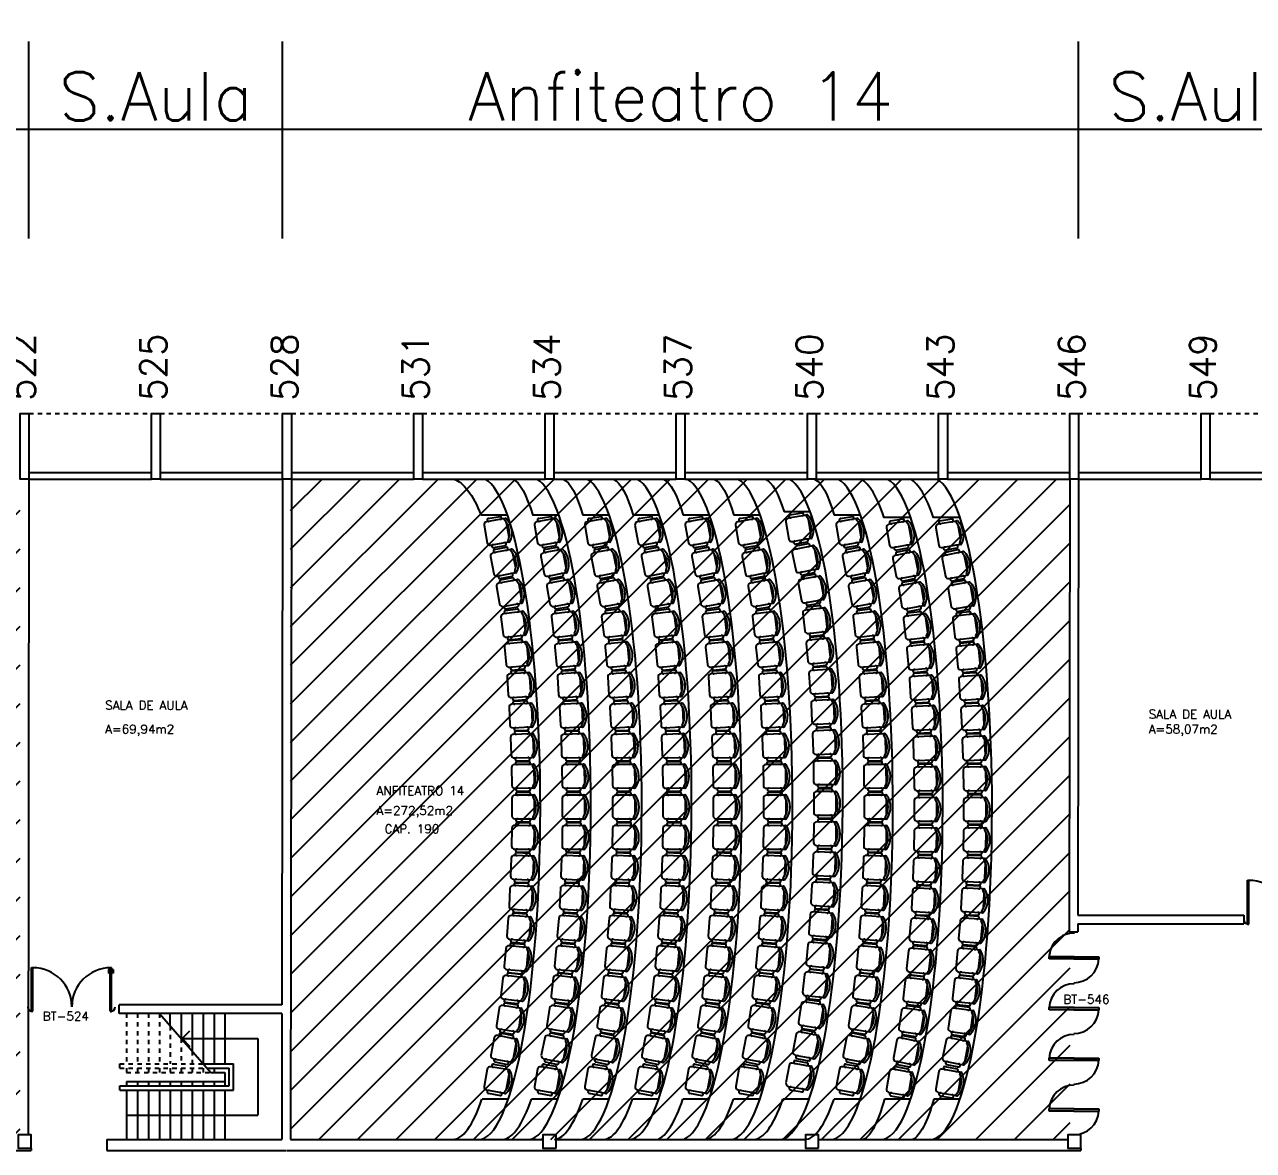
# Model space of a CAD drawing. Extents: x 34 to 586, y 527 to 658.
# Drawn here: x 91.08 to 119.17, y 597.07 to 622.81 of the extents above; entities that cross this region are included whole.
import ezdxf

# ---------------------------------------------------------------- set-up
doc = ezdxf.new("R2010")
doc.units = 0
doc.header["$LTSCALE"] = 0.02
doc.header["$MEASUREMENT"] = 0
doc.header["$PDMODE"] = 98
doc.linetypes.add('HIDDEN2', pattern=[0.1875, 0.125, -0.0625])
doc.layers.get('0').update_dxf_attribs({"linetype": 'CONTINUOUS'})
doc.layers.get('DEFPOINTS').update_dxf_attribs({"linetype": 'CONTINUOUS'})
for name, color, linetype in [('ALV', 2, 'CONTINUOUS'), ('AR-EST-CNC-IDE', 2, 'CONTINUOUS'), ('AREA', 2, 'CONTINUOUS'), ('ESC', 1, 'CONTINUOUS'), ('ESQ', 2, 'CONTINUOUS'), ('ESTR', 3, 'CONTINUOUS'), ('LAYOUT-ANF', 1, 'CONTINUOUS'), ('PORTA', 2, 'CONTINUOUS'), ('PROJ', 1, 'HIDDEN2'), ('TEXTO', 2, 'CONTINUOUS'), ('TEXTO-CENTRO-CUSTO', 2, 'CONTINUOUS'), ('TEXTO-ENDEREÇO', 2, 'CONTINUOUS')]:
    doc.layers.add(name, color=color, linetype=linetype)
doc.styles.add('1', font='romans.shx', dxfattribs={"height": 1.1})
doc.styles.add('NOPILAR', font='simplex.shx', dxfattribs={"height": 0.6})
doc.styles.add('UNB-100', font='simplex.shx', dxfattribs={"height": 0.2})
doc.styles.add('UNB-100-1', font='simplex.shx', dxfattribs={"height": 0.2})
doc.dimstyles.new('1-600', dxfattribs={"dimtxt": 1.1, "dimasz": 2.5, "dimexe": 2, "dimexo": 4, "dimgap": 0.2, "dimtad": 1, "dimdec": 0, "dimzin": 4, "dimdsep": 46, "dimlunit": 6, "dimtxsty": '1', "dimblk1": 'NONE', "dimblk2": 'NONE', "dimsah": 1, "dimcen": 0, "dimclrd": 2, "dimclre": 2, "dimclrt": 2, "dimadec": 0, "dimazin": 0, "dimtfac": 1, "dimtdec": 0, "dimtmove": 2, "dimatfit": 3, "dimldrblk": 'NONE', "dimfxl": 1, "dimtolj": 1, "dimtzin": 0, "dimarcsym": 0})

# ---------------------------------------------------------------- blocks, each defined once
blk = doc.blocks.new('A$C4811567E')
at = {"layer": 'ESQ'}
for p, q in [((0.57, 4.07), (0, 4.07)), ((0, 4.02), (0, 4.07)), ((0.57, 4.02), (0, 4.02)), ((0.567, 4.071), (1.137, 4.071)), ((0.567, 4.021), (1.137, 4.021)), ((1.137, 4.071), (1.137, 4.021)), ((0.57, 2.909), (0, 2.909)), ((0, 2.859), (0, 2.909)), ((0.57, 2.859), (0, 2.859)), ((0.567, 2.91), (1.137, 2.91)), ((0.567, 2.86), (1.137, 2.86)), ((1.137, 2.91), (1.137, 2.86)), ((0.57, 1.752), (0, 1.752)), ((0, 1.702), (0, 1.752)), ((0.57, 1.702), (0, 1.702)), ((0.567, 1.754), (1.137, 1.754)), ((0.567, 1.704), (1.137, 1.704)), ((1.137, 1.754), (1.137, 1.704)), ((0.57, 0.593), (0, 0.593)), ((0, 0.543), (0, 0.593)), ((0.567, 0.594), (1.137, 0.594)), ((1.137, 0.594), (1.137, 0.544)), ((0.57, 0.543), (0, 0.543)), ((0.567, 0.544), (1.137, 0.544))]:
    blk.add_line(p, q, dxfattribs=at)
for centre, radius, start, end in [((0.57, 4.044), 0.569, 89.2432, 179.2432), ((0.566, 4.048), 0.571, 269.7203, 357.2739), ((0.571, 2.882), 0.571, 89.7203, 177.2739), ((0.566, 2.887), 0.571, 269.7203, 357.2739), ((0.571, 1.725), 0.571, 89.7203, 177.2739), ((0.566, 1.731), 0.571, 269.7203, 357.2739), ((0.571, 0.566), 0.571, 89.7203, 177.2739), ((0.566, 0.571), 0.571, 269.7203, 357.2739)]:
    blk.add_arc(centre, radius, start, end, dxfattribs=at)
blk = doc.blocks.new('ESCB-TTN')
at = {"color": 1, "linetype": 'HIDDEN2'}
for p, q in [((-3.549, 2.894), (-3.549, 1.746)), ((-3.299, 2.894), (-3.299, 1.746)), ((-3.049, 2.894), (-3.049, 1.746)), ((-2.799, 2.894), (-2.799, 1.746)), ((-2.549, 2.607), (-2.549, 1.746)), ((-2.299, 2.32), (-2.299, 1.746)), ((-2.049, 2.033), (-2.049, 1.746)), ((-3.702, 1.646), (-3.702, 1.746)), ((-3.702, 1.746), (-1.799, 1.746)), ((-3.702, 1.646), (-1.712, 1.646)), ((-3.549, 1.646), (-3.549, 1.546)), ((-3.549, 1.546), (-1.625, 1.546)), ((-3.299, 1.646), (-3.299, 1.546)), ((-3.049, 1.646), (-3.049, 1.546)), ((-2.799, 1.646), (-2.799, 1.546))]:
    blk.add_line(p, q, dxfattribs=at)
at = {"color": 1}
for p, q in [((-2.799, 2.894), (-1.625, 1.546)), ((-2.549, 2.607), (-2.549, 2.894)), ((-2.299, 2.894), (-2.299, 2.32)), ((-2.049, 2.894), (-2.049, 2.033)), ((-1.799, 2.894), (-1.799, 1.746)), ((-1.549, 2.894), (-1.549, 1.746)), ((-1.299, 2.894), (-1.299, 1.746)), ((-1.799, 1.746), (-1.102, 1.746)), ((-1.102, 1.143), (-1.102, 1.746)), ((-2.549, 1.646), (-2.549, 1.546)), ((-2.299, 1.646), (-2.299, 1.546)), ((-2.049, 1.646), (-2.049, 1.546)), ((-1.799, 1.646), (-1.799, 1.546)), ((-1.712, 1.646), (-1.202, 1.646)), ((-1.625, 1.546), (-1.299, 1.546)), ((-1.549, 1.646), (-1.549, 1.546)), ((-1.299, 1.546), (-1.299, 1.243)), ((-1.202, 1.243), (-1.202, 1.646)), ((-3.702, 1.243), (-1.202, 1.243)), ((-3.702, 1.143), (-3.702, 1.243)), ((-3.702, 1.143), (-1.102, 1.143)), ((-3.549, 1.343), (-3.057, 1.343)), ((-3.549, 1.343), (-3.549, 1.243)), ((-3.549, 1.143), (-3.549, -0.007)), ((-3.299, 1.343), (-3.299, 1.243)), ((-3.299, 1.143), (-3.299, -0.007)), ((-3.057, 1.343), (-2.271, 1.343)), ((-3.049, 1.343), (-3.049, 1.243)), ((-3.049, 1.143), (-3.049, -0.007)), ((-2.799, 1.343), (-2.799, 1.243)), ((-2.799, 1.143), (-2.799, -0.007)), ((-2.549, 1.343), (-2.549, 1.243)), ((-2.549, 1.143), (-2.549, -0.007)), ((-2.336, 1.343), (-2.059, 1.343)), ((-2.299, 1.343), (-2.299, 1.243)), ((-2.299, 1.143), (-2.299, -0.007)), ((-2.059, 1.343), (-1.299, 1.343)), ((-2.049, 1.343), (-2.049, 1.243)), ((-2.049, 1.143), (-2.049, -0.007)), ((-1.799, 1.343), (-1.799, 1.243)), ((-1.799, 1.143), (-1.799, -0.007)), ((-1.549, 1.343), (-1.549, 1.243)), ((-1.549, 1.143), (-1.549, -0.007)), ((-1.299, 1.143), (-1.299, -0.007))]:
    blk.add_line(p, q, dxfattribs=at)
at = {"layer": 'ESC'}
for p, q in [((-2.275, 2.32), (-2.099, 2.497)), ((-2.275, 2.32), (-0.549, 2.32)), ((-2.275, 2.32), (-2.099, 2.143)), ((-0.549, 2.32), (-0.549, 0.568)), ((-3.549, 0.568), (-0.549, 0.568))]:
    blk.add_line(p, q, dxfattribs=at)
blk = doc.blocks.new('PTDP-TTN')
for p, q in [((0.084, 0.9), (0.115, 0.9)), ((0.084, -0.1), (0.084, 0.9)), ((0.114, -0.1), (0.114, 0.9)), ((1.884, 0.9), (1.914, 0.9)), ((1.884, -0.1), (1.884, 0.9)), ((1.914, -0.1), (1.914, 0.9)), ((0.084, -0.1), (0.115, -0.1)), ((1.885, -0.101), (1.915, -0.101))]:
    blk.add_line(p, q)
for centre, radius, start, end in [((0.114, 0.006), 0.892, 0, 90), ((1.899, 0.006), 0.892, 90, 180), ((0.098, 0), 0.098, 180, 270), ((1.896, -0.001), 0.0991, 271.7192, 0)]:
    blk.add_arc(centre, radius, start, end)
blk = doc.blocks.new('*D55')
at = {"layer": 'DEFPOINTS', "color": 0, "transparency": 16777216}
for p in [(120.976, 620.42), (115.176, 613.92), (120.976, 613.92)]:
    blk.add_point(p, dxfattribs=at)
at = {"layer": 'TEXTO-CENTRO-CUSTO', "color": 2, "lineweight": -2, "transparency": 16777216}
for p, q in [((120.976, 617.92), (120.976, 622.42)), ((115.176, 620.42), (120.976, 620.42))]:
    blk.add_line(p, q, dxfattribs=at)
at = {"layer": 'TEXTO-CENTRO-CUSTO', "color": 2, "transparency": 16777216, "insert": (118.076, 621.17), "char_height": 1.1, "attachment_point": 5, "style": '1'}
blk.add_mtext('\\A1;S.Aula', dxfattribs=at)
blk = doc.blocks.new('_NONE')
at = {"color": 0, "linetype": 'ByBlock'}
blk.add_circle((0, 0), 0.25, dxfattribs=at)
blk = doc.blocks.new('*D56')
at = {"layer": 'DEFPOINTS', "color": 0, "transparency": 16777216}
for p in [(115.176, 620.42), (96.976, 613.92), (115.176, 613.92)]:
    blk.add_point(p, dxfattribs=at)
at = {"layer": 'TEXTO-CENTRO-CUSTO', "color": 2, "lineweight": -2, "transparency": 16777216}
for p, q in [((115.176, 617.92), (115.176, 622.42)), ((96.976, 620.42), (115.176, 620.42))]:
    blk.add_line(p, q, dxfattribs=at)
at = {"layer": 'TEXTO-CENTRO-CUSTO', "color": 2, "transparency": 16777216, "insert": (106.076, 621.17), "char_height": 1.1, "attachment_point": 5, "style": '1'}
blk.add_mtext('\\A1;Anfiteatro 14', dxfattribs=at)
blk = doc.blocks.new('*D57')
at = {"layer": 'DEFPOINTS', "color": 0, "transparency": 16777216}
for p in [(96.976, 620.42), (91.176, 613.92), (96.976, 613.92)]:
    blk.add_point(p, dxfattribs=at)
at = {"layer": 'TEXTO-CENTRO-CUSTO', "color": 2, "lineweight": -2, "transparency": 16777216}
for p, q in [((96.976, 617.92), (96.976, 622.42)), ((91.176, 620.42), (96.976, 620.42))]:
    blk.add_line(p, q, dxfattribs=at)
at = {"layer": 'TEXTO-CENTRO-CUSTO', "color": 2, "transparency": 16777216, "insert": (94.076, 621.17), "char_height": 1.1, "attachment_point": 5, "style": '1'}
blk.add_mtext('\\A1;S.Aula', dxfattribs=at)
blk = doc.blocks.new('*D58')
at = {"layer": 'DEFPOINTS', "color": 0, "transparency": 16777216}
for p in [(91.176, 620.42), (91.176, 613.92), (72.976, 612.57)]:
    blk.add_point(p, dxfattribs=at)
at = {"layer": 'TEXTO-CENTRO-CUSTO', "color": 2, "lineweight": -2, "transparency": 16777216}
for p, q in [((91.176, 617.92), (91.176, 622.42)), ((72.976, 620.42), (91.176, 620.42))]:
    blk.add_line(p, q, dxfattribs=at)
at = {"layer": 'TEXTO-CENTRO-CUSTO', "color": 2, "transparency": 16777216, "insert": (82.076, 621.17), "char_height": 1.1, "attachment_point": 5, "style": '1'}
blk.add_mtext('\\A1;Anfiteatro 13', dxfattribs=at)
blk = doc.blocks.new('CHAIR7')
for p, q in [((5.125, 15.041986), (17.875, 15.041986)), ((0, 9), (0, -9)), ((20, 12), (3, 12)), ((23, -7.440115), (23, 7.440115)), ((3, -12), (20, -12)), ((5.125, -15), (17.875, -15))]:
    blk.add_line(p, q)
for centre, radius, start, end in [((5.5625, 13.541986), 1.5625, 73.739795, 286.260205), ((17.4375, 13.541986), 1.5625, 253.739795, 106.260205), ((3, 9), 3, 90, 180), ((20, 9), 3, 62.415559, 90), ((22.344677, 11.120498), 1.096801, 53.309935, 212.027413), ((4.823592, 0), 19.640192, 327.575753, 32.424247), ((7, 0), 20, 323.130102, 36.869898), ((3, -9), 3, 180, 270), ((5.5625, -13.5), 1.5625, 73.739795, 286.260205), ((17.4375, -13.5), 1.5625, 253.739795, 106.260205), ((20, -9), 3, 270, 297.584441), ((22.344677, -11.120498), 1.096801, 147.972587, 306.690065)]:
    blk.add_arc(centre, radius, start, end)

msp = doc.modelspace()

# ---------------------------------------------------------------- hatches: boundary and pattern name
h = msp.add_hatch()
h.set_pattern_fill('ANSI31', color=1, scale=5, style=0)
h.set_pattern_definition([(45, (0, 100), (-0.44194174, 0.44194174), [])])
h.paths.add_polyline_path([(90.976, 612.42), (73.151, 612.42), (73.151, 597.319), (90.976, 597.319)])
h.paths.add_polyline_path([(114.983, 612.42), (97.158, 612.42), (97.158, 597.319), (114.983, 597.319)])
h.paths.add_polyline_path([(135.972, 612.42), (121.229, 612.42), (121.229, 597.32), (135.972, 597.32)])
h.paths.add_polyline_path([(156.912, 612.42), (142.169, 612.42), (142.169, 597.32), (156.912, 597.32)])
h.paths.add_polyline_path([(210.929, 612.42), (193.172, 612.42), (193.172, 597.32), (210.929, 597.32)])
h.paths.add_polyline_path([(231.972, 612.42), (217.229, 612.42), (217.229, 597.32), (231.972, 597.32)])

# ---------------------------------------------------------------- linework, layer by layer
at = {"layer": 'ALV'}
for p, q in [((91.176, 612.57), (93.976, 612.57)), ((94.176, 612.57), (96.976, 612.57)), ((97.176, 612.57), (99.976, 612.57)), ((100.176, 612.57), (102.976, 612.57)), ((103.176, 612.57), (105.976, 612.57)), ((106.176, 612.57), (108.976, 612.57)), ((109.176, 612.57), (111.976, 612.57)), ((112.176, 612.57), (114.976, 612.57)), ((115.176, 612.57), (117.979, 612.57)), ((118.179, 612.57), (120.976, 612.57)), ((91.176, 612.42), (91.158, 597.423)), ((91.176, 612.42), (93.976, 612.42)), ((94.176, 612.42), (96.976, 612.42)), ((96.976, 612.42), (96.958, 600.4)), ((97.176, 612.42), (97.158, 597.319)), ((97.176, 612.42), (99.976, 612.42)), ((100.176, 612.42), (102.976, 612.42)), ((103.176, 612.42), (105.976, 612.42)), ((106.176, 612.42), (108.976, 612.42)), ((109.176, 612.42), (111.976, 612.42)), ((112.176, 612.42), (114.976, 612.42)), ((114.976, 612.42), (114.958, 602.068)), ((115.176, 612.42), (115.158, 602.446)), ((115.176, 612.42), (117.979, 612.42)), ((118.179, 612.42), (120.976, 612.42)), ((115.158, 602.446), (118.957, 602.446)), ((118.957, 602.446), (118.957, 602.246)), ((115.158, 602.246), (118.957, 602.246)), ((115.158, 602.246), (115.158, 602.068)), ((114.955, 602.068), (115.16, 602.068)), ((96.958, 600.4), (93.237, 600.4)), ((93.237, 600.2), (93.237, 600.4)), ((96.958, 600.2), (93.237, 600.2)), ((96.958, 600.2), (96.958, 597.315)), ((91.226, 597.109), (91.226, 597.069)), ((92.955, 597.305), (92.955, 597.069)), ((92.957, 597.315), (96.958, 597.315)), ((92.957, 597.315), (92.957, 597.069)), ((97.158, 597.319), (102.929, 597.319)), ((103.229, 597.319), (108.929, 597.319)), ((109.229, 597.319), (114.929, 597.319)), ((115.226, 597.115), (115.226, 597.069)), ((85.079, 597.069), (91.226, 597.069)), ((92.955, 597.069), (97.063, 597.069)), ((97.079, 597.069), (103.077, 597.069)), ((103.079, 597.069), (109.077, 597.069)), ((109.079, 597.069), (115.226, 597.069))]:
    msp.add_line(p, q, dxfattribs=at)
at = {"layer": 'ESTR'}
for points in [[(91.176, 613.92), (91.176, 612.42), (90.976, 612.42), (90.976, 613.92)], [(94.176, 613.92), (94.176, 612.42), (93.976, 612.42), (93.976, 613.92)], [(97.176, 613.92), (97.176, 612.42), (96.976, 612.42), (96.976, 613.92)], [(100.176, 613.92), (100.176, 612.42), (99.976, 612.42), (99.976, 613.92)], [(103.176, 613.92), (103.176, 612.42), (102.976, 612.42), (102.976, 613.92)], [(106.176, 613.92), (106.176, 612.42), (105.976, 612.42), (105.976, 613.92)], [(109.176, 613.92), (109.176, 612.42), (108.976, 612.42), (108.976, 613.92)], [(112.176, 613.92), (112.176, 612.42), (111.976, 612.42), (111.976, 613.92)], [(115.176, 613.92), (115.176, 612.42), (114.976, 612.42), (114.976, 613.92)], [(117.976, 612.42), (117.976, 613.92), (118.176, 613.92), (118.176, 612.42)]]:
    msp.add_lwpolyline(points, close=True, dxfattribs=at)
for points in [[(91.229, 597.117), (91.229, 597.423), (90.929, 597.423), (90.929, 597.117), (91.228, 597.117)], [(103.229, 597.117), (103.229, 597.423), (102.929, 597.423), (102.929, 597.117), (103.228, 597.117)], [(109.229, 597.117), (109.229, 597.423), (108.929, 597.423), (108.929, 597.117), (109.228, 597.117)], [(115.229, 597.117), (115.229, 597.423), (114.929, 597.423), (114.929, 597.117), (115.228, 597.117)]]:
    msp.add_lwpolyline(points, dxfattribs=at)
at = {"layer": 'LAYOUT-ANF'}
for p, q in [((102.116, 611.591), (101.516, 611.591)), ((103.294, 611.591), (102.693, 611.591)), ((104.443, 611.591), (103.843, 611.591)), ((105.592, 611.591), (104.991, 611.591)), ((106.736, 611.591), (106.135, 611.591)), ((107.895, 611.591), (107.294, 611.591)), ((109.043, 611.673), (108.443, 611.673)), ((110.19, 611.591), (109.59, 611.591)), ((111.337, 611.536), (110.733, 611.536)), ((112.464, 611.536), (111.86, 611.536)), ((102.135, 598.24), (101.535, 598.24)), ((103.265, 598.24), (102.665, 598.24)), ((104.441, 598.24), (103.841, 598.24)), ((105.575, 598.24), (104.975, 598.24)), ((106.728, 598.24), (106.128, 598.24)), ((107.888, 598.24), (107.287, 598.24)), ((109.014, 598.24), (108.414, 598.24)), ((110.185, 598.24), (109.585, 598.24)), ((111.336, 598.24), (110.736, 598.24)), ((112.464, 598.24), (111.863, 598.24))]:
    msp.add_line(p, q, dxfattribs=at)
at = {"layer": 'LAYOUT-ANF', "extrusion": (0, 0, -1)}
for centre, ratio, start_param, end_param in [((100.777, 604.869), 0.21231, 0.072286, 0.477863), ((102.16, 604.869), 0.153235, 0.072285, 0.477862), ((103.309, 604.869), 0.153235, 0.072285, 0.477862), ((104.458, 604.869), 0.153235, 0.072285, 0.477862), ((105.602, 604.869), 0.153235, 0.072285, 0.477862), ((106.761, 604.869), 0.153235, 0.072285, 0.477862), ((107.934, 604.869), 0.153235, 0.072285, 0.453732), ((109.056, 604.869), 0.153235, 0.072284, 0.477862), ((110.176, 604.869), 0.153235, 2.637771, 3.069305), ((111.303, 604.869), 0.153235, 2.637771, 3.069305)]:
    msp.add_ellipse(centre, major_axis=(0, 7.57), ratio=ratio, start_param=start_param, end_param=end_param, dxfattribs=at)
at = {"layer": 'LAYOUT-ANF'}
for centre, major_axis, ratio, start_param, end_param in [((101.462, 604.889), (0, 7.57), 0.185875, 3.141593, 6.180935), ((102.615, 604.889), (0.028, 7.571), 0.18602, 3.161144, 6.17989), ((103.779, 604.889), (0.013, 7.571), 0.186019, 3.160497, 6.179979), ((104.919, 604.889), (0.021, 7.571), 0.186012, 3.159597, 6.180097), ((106.065, 604.88), (0.019, 7.58), 0.185755, 3.212928, 6.180599), ((107.227, 604.889), (0.016, 7.571), 0.186027, 3.161944, 6.179776), ((108.377, 604.889), (0.042, 7.571), 0.185863, 3.141593, 6.180936), ((109.523, 604.889), (0.013, 7.57), 0.185872, 3.141593, 6.180935), ((110.059, 604.889), (0, 7.57), 0.185875, 5.784127, 6.180935), ((110.663, 604.889), (0, 7.57), 0.185875, 3.141593, 6.180935), ((111.187, 604.889), (0, 7.57), 0.185875, 5.784127, 6.180935), ((111.791, 604.889), (0, 7.57), 0.185875, 3.141593, 6.180935), ((100.862, 604.889), (0, 7.57), 0.185875, 3.141593, 3.639978), ((102.015, 604.889), (0.028, 7.571), 0.18602, 3.161144, 3.640982), ((103.178, 604.889), (0.013, 7.571), 0.186019, 3.160497, 3.640615), ((104.319, 604.889), (0.021, 7.571), 0.186012, 3.159597, 3.640771), ((105.465, 604.88), (0.019, 7.58), 0.185755, 3.212928, 3.645337), ((106.627, 604.889), (0.016, 7.571), 0.186027, 3.161944, 3.640744), ((107.777, 604.889), (0.042, 7.571), 0.185863, 3.141593, 3.640996), ((108.923, 604.889), (0.013, 7.57), 0.185872, 3.141593, 3.640283), ((102.77, 604.869), (0, 7.57), 0.207551, 3.213879, 3.242728)]:
    msp.add_ellipse(centre, major_axis=major_axis, ratio=ratio, start_param=start_param, end_param=end_param, dxfattribs=at)
at = {"layer": 'PORTA'}
for p, q in [((92.994, 601.209), (93.034, 601.209)), ((92.994, 601.209), (92.994, 601.119)), ((93.004, 601.119), (92.994, 601.119)), ((93.004, 601.199), (93.034, 601.199)), ((93.004, 601.199), (93.004, 601.119)), ((93.104, 601.209), (93.064, 601.209)), ((93.094, 601.199), (93.064, 601.199)), ((93.094, 601.199), (93.094, 601.119)), ((93.094, 601.119), (93.104, 601.119)), ((93.104, 601.209), (93.104, 601.119))]:
    msp.add_line(p, q, dxfattribs=at)
at = {"layer": 'PROJ'}
for p, q in [((91.176, 613.92), (93.976, 613.92)), ((94.176, 613.92), (96.976, 613.92)), ((97.176, 613.92), (99.976, 613.92)), ((100.176, 613.92), (102.976, 613.92)), ((103.176, 613.92), (105.976, 613.92)), ((106.176, 613.92), (108.976, 613.92)), ((109.176, 613.92), (111.976, 613.92)), ((112.176, 613.92), (114.976, 613.92)), ((115.176, 613.92), (117.976, 613.92)), ((118.176, 613.92), (120.976, 613.92))]:
    msp.add_line(p, q, dxfattribs=at)

# ---------------------------------------------------------------- block references
at = {"layer": 'ESC', "rotation": 359.9999999999999}
msp.add_blockref('ESCB-TTN', (96.956, 597.305), dxfattribs=at)
at = {"layer": 'ESQ', "rotation": 359.9999999999999}
msp.add_blockref('A$C4811567E', (114.502, 597.426), dxfattribs=at)
at = {"layer": 'LAYOUT-ANF'}
for p, xscale, yscale, zscale, rotation in [((101.616, 611.163), 0.02250000000000032, 0.02250000000000032, 0.02250000000000032, 9.999999999999742), ((102.768, 611.163), 0.02250000000000032, 0.02250000000000032, 0.02250000000000032, 9.999999999999742), ((103.918, 611.163), 0.02250000000000032, 0.02250000000000032, 0.02250000000000032, 9.999999999999742), ((105.068, 611.163), 0.02250000000000032, 0.02250000000000032, 0.02250000000000032, 9.999999999999742), ((106.218, 611.163), 0.02250000000000032, 0.02250000000000032, 0.02250000000000032, 9.999999999999742), ((107.368, 611.163), 0.02250000000000032, 0.02250000000000032, 0.02250000000000032, 9.999999999999742), ((108.518, 611.245), 0.02250000000000032, 0.02250000000000032, 0.02250000000000032, 9.999999999999742), ((109.668, 611.163), 0.02250000000000032, 0.02250000000000032, 0.02250000000000032, 9.999999999999742), ((110.817, 611.107), 0.02250000000000032, 0.02250000000000032, 0.02250000000000032, 9.999999999999742), ((111.944, 611.107), 0.02250000000000032, 0.02250000000000032, 0.02250000000000032, 9.999999999999742), ((101.766, 610.451), 0.02249999999999996, 0.02249999999999996, 0.02249999999999996, 10.99999999999985), ((102.919, 610.451), 0.02249999999999996, 0.02249999999999996, 0.02249999999999996, 10.99999999999985), ((104.069, 610.451), 0.02249999999999996, 0.02249999999999996, 0.02249999999999996, 10.99999999999985), ((105.219, 610.451), 0.02249999999999996, 0.02249999999999996, 0.02249999999999996, 10.99999999999985), ((106.369, 610.451), 0.02249999999999996, 0.02249999999999996, 0.02249999999999996, 10.99999999999985), ((107.519, 610.451), 0.02249999999999996, 0.02249999999999996, 0.02249999999999996, 10.99999999999985), ((108.669, 610.534), 0.02249999999999996, 0.02249999999999996, 0.02249999999999996, 10.99999999999985), ((109.819, 610.451), 0.02249999999999996, 0.02249999999999996, 0.02249999999999996, 10.99999999999985), ((110.967, 610.396), 0.02249999999999996, 0.02249999999999996, 0.02249999999999996, 10.99999999999985), ((112.095, 610.396), 0.02249999999999996, 0.02249999999999996, 0.02249999999999996, 10.99999999999985), ((101.901, 609.762), 0.02250000000000005, 0.02250000000000005, 0.02250000000000005, 10.13070715102368), ((103.053, 609.762), 0.02250000000000005, 0.02250000000000005, 0.02250000000000005, 10.13070715102368), ((104.203, 609.762), 0.02250000000000005, 0.02250000000000005, 0.02250000000000005, 10.13070715102368), ((105.353, 609.762), 0.02250000000000005, 0.02250000000000005, 0.02250000000000005, 10.13070715102368), ((106.503, 609.762), 0.02250000000000005, 0.02250000000000005, 0.02250000000000005, 10.13070715102368), ((107.653, 609.762), 0.02250000000000005, 0.02250000000000005, 0.02250000000000005, 10.13070715102368), ((108.803, 609.844), 0.02250000000000005, 0.02250000000000005, 0.02250000000000005, 10.13070715102368), ((109.953, 609.762), 0.02250000000000005, 0.02250000000000005, 0.02250000000000005, 10.13070715102368), ((111.102, 609.706), 0.02250000000000005, 0.02250000000000005, 0.02250000000000005, 10.13070715102368), ((112.229, 609.706), 0.02250000000000005, 0.02250000000000005, 0.02250000000000005, 10.13070715102368), ((101.992, 609.064), 0.02249999999999982, 0.02249999999999982, 0.02249999999999982, 6.818551237060698), ((103.145, 609.064), 0.02249999999999982, 0.02249999999999982, 0.02249999999999982, 6.818551237060698), ((104.295, 609.064), 0.02249999999999982, 0.02249999999999982, 0.02249999999999982, 6.818551237060698), ((105.445, 609.064), 0.02249999999999982, 0.02249999999999982, 0.02249999999999982, 6.818551237060698), ((106.595, 609.064), 0.02249999999999982, 0.02249999999999982, 0.02249999999999982, 6.818551237060698), ((107.745, 609.064), 0.02249999999999982, 0.02249999999999982, 0.02249999999999982, 6.818551237060698), ((108.895, 609.146), 0.02249999999999982, 0.02249999999999982, 0.02249999999999982, 6.818551237060698), ((110.045, 609.064), 0.02249999999999982, 0.02249999999999982, 0.02249999999999982, 6.818551237060698), ((111.193, 609.009), 0.02249999999999982, 0.02249999999999982, 0.02249999999999982, 6.818551237060698), ((112.321, 609.009), 0.02249999999999982, 0.02249999999999982, 0.02249999999999982, 6.818551237060698), ((102.067, 608.377), 0.02250000000000008, 0.02250000000000008, 0.02250000000000008, 5.658372849672389), ((103.219, 608.377), 0.02250000000000008, 0.02250000000000008, 0.02250000000000008, 5.658372849672389), ((104.369, 608.377), 0.02250000000000008, 0.02250000000000008, 0.02250000000000008, 5.658372849672389), ((105.519, 608.377), 0.02250000000000008, 0.02250000000000008, 0.02250000000000008, 5.658372849672389), ((106.669, 608.377), 0.02250000000000008, 0.02250000000000008, 0.02250000000000008, 5.658372849672389), ((107.819, 608.377), 0.02250000000000008, 0.02250000000000008, 0.02250000000000008, 5.658372849672389), ((108.969, 608.459), 0.02250000000000008, 0.02250000000000008, 0.02250000000000008, 5.658372849672389), ((110.119, 608.377), 0.02250000000000008, 0.02250000000000008, 0.02250000000000008, 5.658372849672389), ((111.268, 608.322), 0.02250000000000008, 0.02250000000000008, 0.02250000000000008, 5.658372849672389), ((112.395, 608.322), 0.02250000000000008, 0.02250000000000008, 0.02250000000000008, 5.658372849672389), ((102.121, 607.688), 0.02250000000000018, 0.02250000000000018, 0.02250000000000018, 3.623111635433436), ((103.274, 607.688), 0.02250000000000018, 0.02250000000000018, 0.02250000000000018, 3.623111635433436), ((104.424, 607.688), 0.02250000000000018, 0.02250000000000018, 0.02250000000000018, 3.623111635433436), ((105.574, 607.688), 0.02250000000000018, 0.02250000000000018, 0.02250000000000018, 3.623111635433436), ((106.724, 607.688), 0.02250000000000018, 0.02250000000000018, 0.02250000000000018, 3.623111635433436), ((107.874, 607.688), 0.02250000000000018, 0.02250000000000018, 0.02250000000000018, 3.623111635433436), ((109.024, 607.77), 0.02250000000000018, 0.02250000000000018, 0.02250000000000018, 3.623111635433436), ((110.174, 607.688), 0.02250000000000018, 0.02250000000000018, 0.02250000000000018, 3.623111635433436), ((111.322, 607.632), 0.02250000000000018, 0.02250000000000018, 0.02250000000000018, 3.623111635433436), ((112.45, 607.632), 0.02250000000000018, 0.02250000000000018, 0.02250000000000018, 3.623111635433436), ((102.165, 606.998), 0.02249999999999972, 0.02249999999999972, 0.02249999999999972, 2.834616221290307), ((103.318, 606.998), 0.02249999999999972, 0.02249999999999972, 0.02249999999999972, 2.834616221290307), ((104.468, 606.998), 0.02249999999999972, 0.02249999999999972, 0.02249999999999972, 2.834616221290307), ((105.618, 606.998), 0.02249999999999972, 0.02249999999999972, 0.02249999999999972, 2.834616221290307), ((106.768, 606.998), 0.02249999999999972, 0.02249999999999972, 0.02249999999999972, 2.834616221290307), ((107.918, 606.998), 0.02249999999999972, 0.02249999999999972, 0.02249999999999972, 2.834616221290307), ((109.068, 607.08), 0.02249999999999972, 0.02249999999999972, 0.02249999999999972, 2.834616221290307), ((110.218, 606.998), 0.02249999999999972, 0.02249999999999972, 0.02249999999999972, 2.834616221290307), ((111.367, 606.943), 0.02249999999999972, 0.02249999999999972, 0.02249999999999972, 2.834616221290307), ((112.494, 606.943), 0.02249999999999972, 0.02249999999999972, 0.02249999999999972, 2.834616221290307), ((102.195, 606.309), 0.02250000000000023, 0.02250000000000023, 0.02250000000000023, 1.849715392606115), ((103.348, 606.309), 0.02250000000000023, 0.02250000000000023, 0.02250000000000023, 1.849715392606115), ((104.498, 606.309), 0.02250000000000023, 0.02250000000000023, 0.02250000000000023, 1.849715392606115), ((105.648, 606.309), 0.02250000000000023, 0.02250000000000023, 0.02250000000000023, 1.849715392606115), ((106.798, 606.309), 0.02250000000000023, 0.02250000000000023, 0.02250000000000023, 1.849715392606115), ((107.948, 606.309), 0.02250000000000023, 0.02250000000000023, 0.02250000000000023, 1.849715392606115), ((109.098, 606.391), 0.02250000000000023, 0.02250000000000023, 0.02250000000000023, 1.849715392606115), ((110.248, 606.309), 0.02250000000000023, 0.02250000000000023, 0.02250000000000023, 1.849715392606115), ((111.397, 606.253), 0.02250000000000023, 0.02250000000000023, 0.02250000000000023, 1.849715392606115), ((112.524, 606.253), 0.02250000000000023, 0.02250000000000023, 0.02250000000000023, 1.849715392606115), ((102.213, 605.619), 0.0225, 0.0225, 0.0225, 0.8552916914551547), ((103.365, 605.619), 0.0225, 0.0225, 0.0225, 0.8552916914551547), ((104.515, 605.619), 0.0225, 0.0225, 0.0225, 0.8552916914551547), ((105.665, 605.619), 0.0225, 0.0225, 0.0225, 0.8552916914551547), ((106.815, 605.619), 0.0225, 0.0225, 0.0225, 0.8552916914551547), ((107.965, 605.619), 0.0225, 0.0225, 0.0225, 0.8552916914551547), ((109.115, 605.701), 0.0225, 0.0225, 0.0225, 0.8552916914551547), ((110.265, 605.619), 0.0225, 0.0225, 0.0225, 0.8552916914551547), ((111.414, 605.563), 0.0225, 0.0225, 0.0225, 0.8552916914551547), ((112.541, 605.563), 0.0225, 0.0225, 0.0225, 0.8552916914551547), ((102.217, 604.92), 0.02250000000000005, 0.02250000000000005, 0.02250000000000005, 0.0694885090419484), ((103.37, 604.92), 0.02250000000000005, 0.02250000000000005, 0.02250000000000005, 0.0694885090419484), ((104.52, 604.92), 0.02250000000000005, 0.02250000000000005, 0.02250000000000005, 0.0694885090419484), ((105.67, 604.92), 0.02250000000000005, 0.02250000000000005, 0.02250000000000005, 0.0694885090419484), ((106.82, 604.92), 0.02250000000000005, 0.02250000000000005, 0.02250000000000005, 0.0694885090419484), ((107.97, 604.92), 0.02250000000000005, 0.02250000000000005, 0.02250000000000005, 0.0694885090419484), ((109.119, 605.002), 0.02250000000000005, 0.02250000000000005, 0.02250000000000005, 0.0694885090419484), ((110.27, 604.92), 0.02250000000000005, 0.02250000000000005, 0.02250000000000005, 0.0694885090419484), ((111.418, 604.864), 0.02250000000000005, 0.02250000000000005, 0.02250000000000005, 0.0694885090419484), ((112.546, 604.864), 0.02250000000000005, 0.02250000000000005, 0.02250000000000005, 0.0694885090419484), ((102.214, 604.23), 0.02250000000000053, 0.02250000000000053, 0.02250000000000053, 359.2321291169955), ((103.367, 604.23), 0.02250000000000053, 0.02250000000000053, 0.02250000000000053, 359.2321291169955), ((104.517, 604.23), 0.02250000000000053, 0.02250000000000053, 0.02250000000000053, 359.2321291169955), ((105.667, 604.23), 0.02250000000000053, 0.02250000000000053, 0.02250000000000053, 359.2321291169955), ((106.817, 604.23), 0.02250000000000053, 0.02250000000000053, 0.02250000000000053, 359.2321291169955), ((107.967, 604.23), 0.02250000000000053, 0.02250000000000053, 0.02250000000000053, 359.2321291169955), ((109.117, 604.312), 0.02250000000000053, 0.02250000000000053, 0.02250000000000053, 359.2321291169955), ((110.267, 604.23), 0.02250000000000053, 0.02250000000000053, 0.02250000000000053, 359.2321291169955), ((111.415, 604.174), 0.02250000000000053, 0.02250000000000053, 0.02250000000000053, 359.2321291169955), ((112.543, 604.174), 0.02250000000000053, 0.02250000000000053, 0.02250000000000053, 359.2321291169955), ((102.195, 603.545), 0.02249999999999962, 0.02249999999999962, 0.02249999999999962, 357.8966997366164), ((103.348, 603.545), 0.02249999999999962, 0.02249999999999962, 0.02249999999999962, 357.8966997366164), ((104.498, 603.545), 0.02249999999999962, 0.02249999999999962, 0.02249999999999962, 357.8966997366164), ((105.648, 603.545), 0.02249999999999962, 0.02249999999999962, 0.02249999999999962, 357.8966997366164), ((106.798, 603.545), 0.02249999999999962, 0.02249999999999962, 0.02249999999999962, 357.8966997366164), ((107.948, 603.545), 0.02249999999999962, 0.02249999999999962, 0.02249999999999962, 357.8966997366164), ((109.098, 603.627), 0.02249999999999962, 0.02249999999999962, 0.02249999999999962, 357.8966997366164), ((110.248, 603.545), 0.02249999999999962, 0.02249999999999962, 0.02249999999999962, 357.8966997366164), ((111.396, 603.489), 0.02249999999999962, 0.02249999999999962, 0.02249999999999962, 357.8966997366164), ((112.524, 603.489), 0.02249999999999962, 0.02249999999999962, 0.02249999999999962, 357.8966997366164), ((109.067, 602.939), 0.02250000000000017, 0.02250000000000017, 0.02250000000000017, 357.2208659575312), ((102.165, 602.857), 0.02250000000000017, 0.02250000000000017, 0.02250000000000017, 357.2208659575312), ((103.317, 602.857), 0.02250000000000017, 0.02250000000000017, 0.02250000000000017, 357.2208659575312), ((104.467, 602.857), 0.02250000000000017, 0.02250000000000017, 0.02250000000000017, 357.2208659575312), ((105.617, 602.857), 0.02250000000000017, 0.02250000000000017, 0.02250000000000017, 357.2208659575312), ((106.767, 602.857), 0.02250000000000017, 0.02250000000000017, 0.02250000000000017, 357.2208659575312), ((107.917, 602.857), 0.02250000000000017, 0.02250000000000017, 0.02250000000000017, 357.2208659575312), ((110.217, 602.857), 0.02250000000000017, 0.02250000000000017, 0.02250000000000017, 357.2208659575312), ((111.366, 602.801), 0.02250000000000017, 0.02250000000000017, 0.02250000000000017, 357.2208659575312), ((112.494, 602.801), 0.02250000000000017, 0.02250000000000017, 0.02250000000000017, 357.2208659575312), ((102.12, 602.175), 0.02249999999999975, 0.02249999999999975, 0.02249999999999975, 355.462958702798), ((103.273, 602.175), 0.02249999999999975, 0.02249999999999975, 0.02249999999999975, 355.462958702798), ((104.423, 602.175), 0.02249999999999975, 0.02249999999999975, 0.02249999999999975, 355.462958702798), ((105.573, 602.175), 0.02249999999999975, 0.02249999999999975, 0.02249999999999975, 355.462958702798), ((106.723, 602.175), 0.02249999999999975, 0.02249999999999975, 0.02249999999999975, 355.462958702798), ((107.873, 602.175), 0.02249999999999975, 0.02249999999999975, 0.02249999999999975, 355.462958702798), ((109.022, 602.257), 0.02249999999999975, 0.02249999999999975, 0.02249999999999975, 355.462958702798), ((110.173, 602.175), 0.02249999999999975, 0.02249999999999975, 0.02249999999999975, 355.462958702798), ((111.321, 602.119), 0.02249999999999975, 0.02249999999999975, 0.02249999999999975, 355.462958702798), ((112.449, 602.119), 0.02249999999999975, 0.02249999999999975, 0.02249999999999975, 355.462958702798), ((108.965, 601.566), 0.02249999999999995, 0.02249999999999995, 0.02249999999999995, 354.5015119416578), ((102.062, 601.484), 0.02249999999999995, 0.02249999999999995, 0.02249999999999995, 354.5015119416578), ((103.215, 601.484), 0.02249999999999995, 0.02249999999999995, 0.02249999999999995, 354.5015119416578), ((104.365, 601.484), 0.02249999999999995, 0.02249999999999995, 0.02249999999999995, 354.5015119416578), ((105.515, 601.484), 0.02249999999999995, 0.02249999999999995, 0.02249999999999995, 354.5015119416578), ((106.665, 601.484), 0.02249999999999995, 0.02249999999999995, 0.02249999999999995, 354.5015119416578), ((107.815, 601.484), 0.02249999999999995, 0.02249999999999995, 0.02249999999999995, 354.5015119416578), ((110.115, 601.484), 0.02249999999999995, 0.02249999999999995, 0.02249999999999995, 354.5015119416578), ((111.264, 601.429), 0.02249999999999995, 0.02249999999999995, 0.02249999999999995, 354.5015119416578), ((112.391, 601.429), 0.02249999999999995, 0.02249999999999995, 0.02249999999999995, 354.5015119416578), ((101.985, 600.807), 0.02249999999999992, 0.02249999999999992, 0.02249999999999992, 353.5678324340313), ((103.138, 600.807), 0.02249999999999992, 0.02249999999999992, 0.02249999999999992, 353.5678324340313), ((104.288, 600.807), 0.02249999999999992, 0.02249999999999992, 0.02249999999999992, 353.5678324340313), ((105.438, 600.807), 0.02249999999999992, 0.02249999999999992, 0.02249999999999992, 353.5678324340313), ((106.588, 600.807), 0.02249999999999992, 0.02249999999999992, 0.02249999999999992, 353.5678324340313), ((107.738, 600.807), 0.02249999999999992, 0.02249999999999992, 0.02249999999999992, 353.5678324340313), ((108.888, 600.889), 0.02249999999999992, 0.02249999999999992, 0.02249999999999992, 353.5678324340313), ((110.038, 600.807), 0.02249999999999992, 0.02249999999999992, 0.02249999999999992, 353.5678324340313), ((111.187, 600.752), 0.02249999999999992, 0.02249999999999992, 0.02249999999999992, 353.5678324340313), ((112.314, 600.752), 0.02249999999999992, 0.02249999999999992, 0.02249999999999992, 353.5678324340313), ((108.799, 600.206), 0.02250000000000029, 0.02250000000000029, 0.02250000000000029, 351.33427184672), ((101.896, 600.124), 0.02250000000000029, 0.02250000000000029, 0.02250000000000029, 351.33427184672), ((103.049, 600.124), 0.02250000000000029, 0.02250000000000029, 0.02250000000000029, 351.33427184672), ((104.199, 600.124), 0.02250000000000029, 0.02250000000000029, 0.02250000000000029, 351.33427184672), ((105.349, 600.124), 0.02250000000000029, 0.02250000000000029, 0.02250000000000029, 351.33427184672), ((106.499, 600.124), 0.02250000000000029, 0.02250000000000029, 0.02250000000000029, 351.33427184672), ((107.649, 600.124), 0.02250000000000029, 0.02250000000000029, 0.02250000000000029, 351.33427184672), ((109.949, 600.124), 0.02250000000000029, 0.02250000000000029, 0.02250000000000029, 351.33427184672), ((111.097, 600.068), 0.02250000000000029, 0.02250000000000029, 0.02250000000000029, 351.33427184672), ((112.225, 600.068), 0.02250000000000029, 0.02250000000000029, 0.02250000000000029, 351.33427184672), ((101.778, 599.444), 0.02249999999999999, 0.02249999999999999, 0.02249999999999999, 348.9999999999999), ((102.93, 599.444), 0.02249999999999999, 0.02249999999999999, 0.02249999999999999, 348.9999999999999), ((104.08, 599.444), 0.02249999999999999, 0.02249999999999999, 0.02249999999999999, 348.9999999999999), ((105.23, 599.444), 0.02249999999999999, 0.02249999999999999, 0.02249999999999999, 348.9999999999999), ((106.38, 599.444), 0.02249999999999999, 0.02249999999999999, 0.02249999999999999, 348.9999999999999), ((107.53, 599.444), 0.02249999999999999, 0.02249999999999999, 0.02249999999999999, 348.9999999999999), ((108.68, 599.526), 0.02249999999999999, 0.02249999999999999, 0.02249999999999999, 348.9999999999999), ((109.83, 599.444), 0.02249999999999999, 0.02249999999999999, 0.02249999999999999, 348.9999999999999), ((110.979, 599.388), 0.02249999999999999, 0.02249999999999999, 0.02249999999999999, 348.9999999999999), ((112.106, 599.388), 0.02249999999999999, 0.02249999999999999, 0.02249999999999999, 348.9999999999999), ((101.618, 598.728), 0.02250000000000034, 0.02250000000000034, 0.02250000000000034, 349.9999999999999), ((102.771, 598.728), 0.02250000000000034, 0.02250000000000034, 0.02250000000000034, 349.9999999999999), ((103.921, 598.728), 0.02250000000000034, 0.02250000000000034, 0.02250000000000034, 349.9999999999999), ((105.071, 598.728), 0.02250000000000034, 0.02250000000000034, 0.02250000000000034, 349.9999999999999), ((106.221, 598.728), 0.02250000000000034, 0.02250000000000034, 0.02250000000000034, 349.9999999999999), ((107.371, 598.728), 0.02250000000000034, 0.02250000000000034, 0.02250000000000034, 349.9999999999999), ((108.521, 598.81), 0.02250000000000034, 0.02250000000000034, 0.02250000000000034, 349.9999999999999), ((109.671, 598.728), 0.02250000000000034, 0.02250000000000034, 0.02250000000000034, 349.9999999999999), ((110.82, 598.673), 0.02250000000000034, 0.02250000000000034, 0.02250000000000034, 349.9999999999999), ((111.947, 598.673), 0.02250000000000034, 0.02250000000000034, 0.02250000000000034, 349.9999999999999)]:
    msp.add_blockref('CHAIR7', p, dxfattribs=dict(at, xscale=xscale, yscale=yscale, zscale=zscale, rotation=rotation))
at = {"layer": 'PORTA', "rotation": 359.9999999999999}
for p in [(118.956, 602.345), (91.15, 600.349)]:
    msp.add_blockref('PTDP-TTN', p, dxfattribs=at)

# ---------------------------------------------------------------- texts
at = {"layer": 'AR-EST-CNC-IDE', "style": 'NOPILAR'}
for s, p in [('522', (91.318, 614.205)), ('525', (94.318, 614.205)), ('528', (97.318, 614.205)), ('534', (103.318, 614.205)), ('537', (106.318, 614.205)), ('540', (109.318, 614.205)), ('543', (112.318, 614.205)), ('546', (115.318, 614.205)), ('549', (118.318, 614.205)), ('531', (100.318, 614.205))]:
    msp.add_text(s, height=0.6, rotation=90, dxfattribs=at).set_placement(p)
at = {"layer": 'AREA', "style": 'UNB-100'}
for s, p in [('A=69,94m2', (92.919, 606.602)), ('A=58,07m2', (116.78, 606.602)), ('A=272,52m2', (99.123, 604.738))]:
    msp.add_text(s, height=0.2, rotation=360, dxfattribs=at).set_placement(p)
at = {"layer": 'TEXTO', "style": 'UNB-100'}
for s, p in [('SALA DE AULA', (92.919, 607.148)), ('SALA DE AULA', (116.78, 606.945)), ('ANFITEATRO 14', (99.123, 605.194)), ('CAP. 190', (99.308, 604.319))]:
    msp.add_text(s, height=0.2, rotation=360, dxfattribs=at).set_placement(p)
at = {"layer": 'TEXTO-ENDEREÇO', "style": 'UNB-100-1'}
for s, p in [('BT-546', (114.828, 600.423)), ('BT-524', (91.492, 600.039))]:
    msp.add_text(s, height=0.2, rotation=360, dxfattribs=at).set_placement(p)

# ---------------------------------------------------------------- dimensions: what is measured, and where the dimension line sits
at = {"layer": 'TEXTO-CENTRO-CUSTO'}
for base, p1, p2, text, picture, middle in [((91.176, 620.42), (72.976, 612.57), (91.176, 613.92), 'Anfiteatro 13', '*D58', (82.076, 621.17)), ((115.176, 620.42), (96.976, 613.92), (115.176, 613.92), 'Anfiteatro 14', '*D56', (106.076, 621.17)), ((96.976, 620.42), (91.176, 613.92), (96.976, 613.92), 'S.Aula', '*D57', (94.076, 621.17)), ((120.976, 620.42), (115.176, 613.92), (120.976, 613.92), 'S.Aula', '*D55', (118.076, 621.17))]:
    dim = msp.add_linear_dim(base=base, p1=p1, p2=p2, angle=0, text=text, dimstyle='1-600', override={"dimse1": 1}, dxfattribs=at)
    dim.commit()
    dim.dimension.update_dxf_attribs({"geometry": picture, "text_midpoint": middle})

doc.saveas('drawing.dxf')
